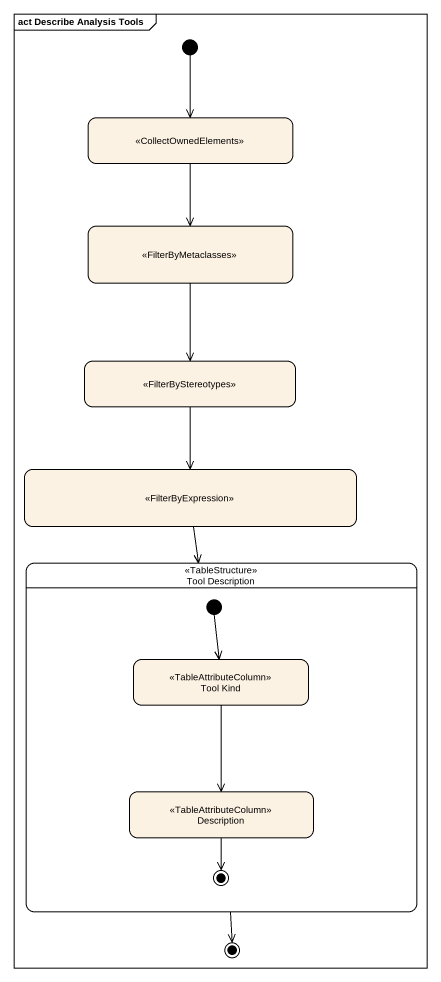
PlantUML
@startuml
mainframe act Describe Analysis Tools
hide empty description
state " " as state1 <<CollectOwnedElements>>
state " " as state2 <<FilterByMetaclasses>>
state " " as state3 <<FilterByStereotypes>>
state " " as state4 <<FilterByExpression>>
state "Tool Description" as Tool_Description <<TableStructure>> {
  state "Tool Kind" as Tool_Kind <<TableAttributeColumn>>
  state Description <<TableAttributeColumn>>
  [*] --> Tool_Kind
  Description --> [*]
}
[*] --> state1
state1 --> state2
state2 --> state3
state3 --> state4
state4 --> Tool_Description
Tool_Kind --> Description
Tool_Description --> [*]
@enduml
